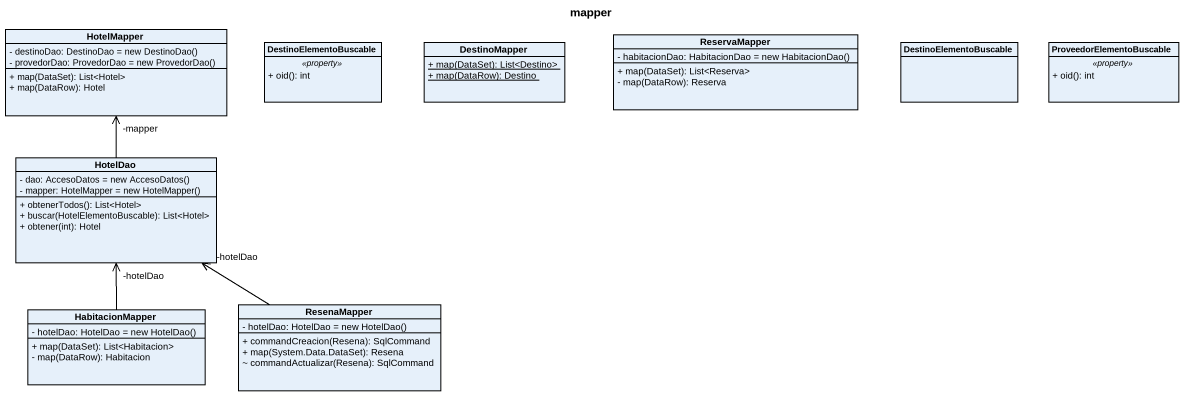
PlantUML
@startuml
title mapper
hide circle
hide empty members
skinparam classAttributeIconSize 0
class HotelMapper {
  {field} - destinoDao: DestinoDao = new DestinoDao()
  {field} - provedorDao: ProvedorDao = new ProvedorDao()
  + map(DataSet): List<Hotel>
  + map(DataRow): Hotel
}
class DestinoElementoBuscable {
  .. <<property>> ..
  + oid(): int
}
class DestinoMapper {
  {static} + map(DataSet): List<Destino>
  {static} + map(DataRow): Destino
}
class ReservaMapper {
  {field} - habitacionDao: HabitacionDao = new HabitacionDao()
  + map(DataSet): List<Reserva>
  - map(DataRow): Reserva
}
class "DestinoElementoBuscable" as DestinoElementoBuscable_2
class ProveedorElementoBuscable {
  .. <<property>> ..
  + oid(): int
}
class HotelDao {
  {field} - dao: AccesoDatos = new AccesoDatos()
  {field} - mapper: HotelMapper = new HotelMapper()
  + obtenerTodos(): List<Hotel>
  + buscar(HotelElementoBuscable): List<Hotel>
  + obtener(int): Hotel
}
class HabitacionMapper {
  {field} - hotelDao: HotelDao = new HotelDao()
  + map(DataSet): List<Habitacion>
  - map(DataRow): Habitacion
}
class ResenaMapper {
  {field} - hotelDao: HotelDao = new HotelDao()
  + commandCreacion(Resena): SqlCommand
  + map(System.Data.DataSet): Resena
  ~ commandActualizar(Resena): SqlCommand
}
HotelDao -up-> "-mapper" HotelMapper
HabitacionMapper -up-> "-hotelDao" HotelDao
ResenaMapper -up-> "-hotelDao" HotelDao
@enduml
